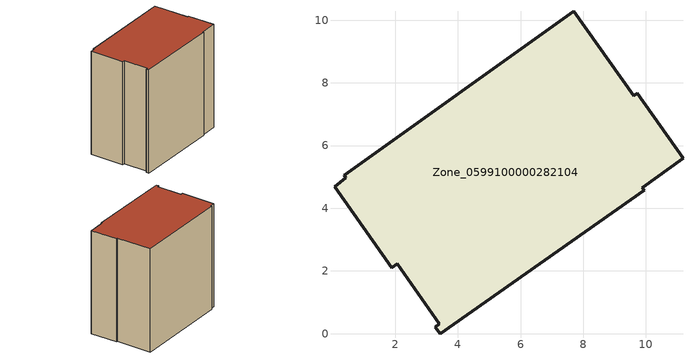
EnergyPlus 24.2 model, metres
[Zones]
Zone_0599100000282104
 floor ground (C_G): 3.28,0.21 3.41,0.31 2.06,2.23 1.89,2.11 0.07,4.69 0.43,4.97 0.38,5.05 7.7,10.28 9.61,7.58 9.72,7.66 11.18,5.6 9.88,4.66 9.94,4.57 3.43,0 z0
 wall outside (C_F): 9.72,7.66 9.61,7.58 7.7,10.28 0.38,5.05 0.43,4.97 0.07,4.69 1.89,2.11 2.06,2.23 3.41,0.31 3.28,0.21 3.43,0 9.94,4.57 9.88,4.66 11.18,5.6 9.72,7.66 z0:9.72
 roof outside (C_R): 9.61,7.58 7.7,10.28 0.38,5.05 0.43,4.97 0.07,4.69 1.89,2.11 2.06,2.23 3.41,0.31 3.28,0.21 3.43,0 9.94,4.57 9.88,4.66 11.18,5.6 9.72,7.66 z9.72
[BUILDING]
Pand.0599100000282104: North Axis=0; Terrain=City; Loads Convergence Tolerance Value=0.04; Temperature Convergence Tolerance Value=0.4; Solar Distribution=FullExterior; Maximum Number of Warmup Days=25; Minimum Number of Warmup Days=1
[Site:Location]
Rotterdam.The.Hague.AP_ZH_NLD Design_Conditions: Latitude=51.96; Longitude=4.45; Time Zone=1; Elevation=-4.5
[SITE:GROUNDTEMPERATURE:BUILDINGSURFACE]
18, 18, 18, 18, 18, 18, 18, 18, 18, 18, 18, 18
[MATERIAL] Thermal Absorptance=0.9; Solar Absorptance=0.7; Visible Absorptance=0.7
Name | Roughness | Thickness | Conductivity | Density | Specific Heat
G.TC.1946-1964 | MediumSmooth | 0.15 | 1 | 540 | 1210
F.TC.1946-1964 | Rough | 0.3 | 0.857143 | 1920 | 840
R.TC.1946-1964 | MediumRough | 0.2 | 0.235294 | 1500 | 1000
[CONSTRUCTION]
C_G: G.TC.1946-1964
C_F: F.TC.1946-1964
C_R: R.TC.1946-1964
[ZONE]
Zone_0599100000282104: Type=1; Multiplier=1; Ceiling Height=Autocalculate; Volume=Autocalculate; Floor Area=autocalculate; Part of Total Floor Area=Yes
[ZONEINFILTRATION:DESIGNFLOWRATE]
Infil_Zone_0599100000282104: Zone or ZoneList or Space or SpaceList=Zone_0599100000282104; Schedule=AlwaysOn; Design Flow Rate Calculation Method=Flow/Area; Flow Rate per Floor Area=0.003; Constant Term Coefficient=1; Temperature Term Coefficient=0; Velocity Term Coefficient=0; Velocity Squared Term Coefficient=0
[HVACTEMPLATE:ZONE:IDEALLOADSAIRSYSTEM]
Zone_0599100000282104: Maximum Heating Supply Air Temperature=50; Minimum Cooling Supply Air Temperature=13; Maximum Heating Supply Air Humidity Ratio=0.0156; Minimum Cooling Supply Air Humidity Ratio=0.0077; Heating Limit=NoLimit; Cooling Limit=NoLimit; Dehumidification Control Type=ConstantSensibleHeatRatio; Cooling Sensible Heat Ratio=0.7; Dehumidification Setpoint=60; Humidification Control Type=None; Humidification Setpoint=30; Outdoor Air Method=None; Outdoor Air Flow Rate per Person=0.00944; Outdoor Air Flow Rate per Zone Floor Area=0; Outdoor Air Flow Rate per Zone=0; Demand Controlled Ventilation Type=None; Outdoor Air Economizer Type=NoEconomizer; Heat Recovery Type=None; Sensible Heat Recovery Effectiveness=0.7; Latent Heat Recovery Effectiveness=0.65
[ZONECONTROL:THERMOSTAT]
ThermostatControl_Zone_0599100000282104: Zone or ZoneList=Zone_0599100000282104; Control Type Schedule=DualSetpointControlType; Control 1=Thermostat_Zone_0599100000282104; Temperature Difference Between Cutout And Setpoint=0
[THERMOSTATSETPOINT:DUALSETPOINT]
Thermostat_Zone_0599100000282104: Heating Setpoint Temperature Schedule=HeatingSetpoint_Zone_0599100000282104; Cooling Setpoint Temperature Schedule=CoolingSetpoint_Zone_0599100000282104
[SCHEDULE:COMPACT]
HeatingSetpoint_Zone_0599100000282104: Through: 12/31, For: AllDays, Until: 24:00, 21
CoolingSetpoint_Zone_0599100000282104: Through: 12/31, For: AllDays, Until: 24:00, 24
DualSetpointControlType: Through: 12/31, For: AllDays, Until: 24:00, 4
AlwaysOn: Through: 12/31, For: AllDays, Until: 24:00, 1
